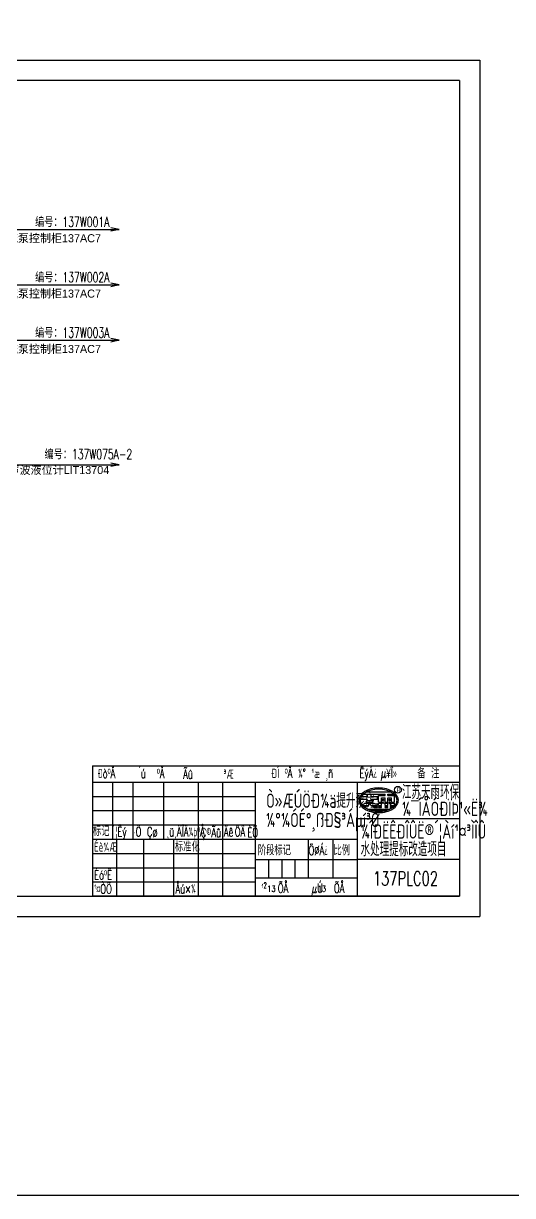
# Model space of a CAD drawing. Header units: millimetres. Extents: x 201 to 11482, y -7821 to 251.
# Drawn here: x 9180 to 9420, y -5888 to -5313 of the extents above; entities that cross this region are included whole.
import ezdxf
from ezdxf.enums import TextEntityAlignment as Align

# ---------------------------------------------------------------- set-up
doc = ezdxf.new("R2010")
doc.units = ezdxf.units.MM
doc.linetypes.add('CENTER2', pattern=[1.125, 0.75, -0.125, 0.125, -0.125])
for name, color, linetype in [('02', 7, 'Continuous'), ('11', 7, 'Continuous'), ('LINE_THIN', 2, 'Continuous'), ('TEXT', 6, 'Continuous')]:
    doc.layers.add(name, color=color, linetype=linetype)
doc.layers.add('SECTION', color=3, linetype='CENTER2', lineweight=9)
doc.styles.add('HZ', font='txt', dxfattribs={"width": 0.67, "bigfont": 'hztxt'})
doc.styles.add('HZTXT', font='tssdeng.shx', dxfattribs={"width": 0.8, "bigfont": 'hztxt.shx'})

msp = doc.modelspace()

# ---------------------------------------------------------------- linework, layer by layer
for p, q in [((8809.854, -5331.003), (9403.862, -5331.003)), ((9403.862, -5331.003), (9403.862, -5751.009)), ((9403.862, -5331.003), (9403.862, -5751.009)), ((9343.862, -5741.009), (9343.862, -5685.009)), ((9348.617, -5689.742), (9359.9, -5689.742)), ((9345.29, -5693.352), (9348.844, -5693.352)), ((9345.786, -5692.148), (9348.844, -5692.148)), ((9346.814, -5690.945), (9348.844, -5690.945)), ((9347.468, -5695.419), (9352.084, -5695.419)), ((9348.035, -5694.817), (9351.461, -5694.817)), ((9348.844, -5692.148), (9348.844, -5690.945)), ((9350.649, -5690.945), (9357.447, -5690.945)), ((9350.649, -5692.148), (9350.649, -5690.945)), ((9350.649, -5692.148), (9353.657, -5692.148)), ((9350.673, -5693.663), (9350.649, -5693.352)), ((9350.649, -5693.352), (9353.657, -5693.352)), ((9352.93, -5695.758), (9353.657, -5695.758)), ((9353.657, -5693.352), (9353.657, -5692.148)), ((9353.657, -5696.471), (9353.657, -5695.758)), ((9354.258, -5691.547), (9357.447, -5691.547)), ((9354.258, -5694.817), (9354.258, -5691.547)), ((9354.258, -5694.817), (9355.642, -5694.817)), ((9354.258, -5696.471), (9354.258, -5695.419)), ((9354.258, -5695.419), (9355.642, -5695.419)), ((9355.642, -5692.75), (9357.447, -5692.75)), ((9355.642, -5694.817), (9355.642, -5692.75)), ((9355.642, -5696.471), (9355.642, -5695.419)), ((9357.447, -5691.547), (9357.447, -5690.945)), ((9357.447, -5694.817), (9357.447, -5692.75)), ((9357.447, -5694.817), (9358.831, -5694.817)), ((9357.447, -5696.471), (9357.447, -5695.419)), ((9357.447, -5695.419), (9358.831, -5695.419)), ((9358.831, -5690.945), (9361.702, -5690.945)), ((9358.831, -5691.547), (9358.831, -5690.945)), ((9358.831, -5691.547), (9362.02, -5691.547)), ((9358.831, -5694.817), (9358.831, -5692.75)), ((9358.831, -5692.75), (9360.636, -5692.75)), ((9358.831, -5696.471), (9358.831, -5695.419)), ((9359.885, -5695.758), (9359.885, -5696.471)), ((9359.885, -5695.758), (9360.636, -5695.758)), ((9360.636, -5694.817), (9360.636, -5692.75)), ((9360.636, -5694.817), (9362.02, -5694.817)), ((9360.636, -5695.419), (9362.02, -5695.419)), ((9360.636, -5695.758), (9360.636, -5695.419)), ((9362.02, -5694.817), (9362.02, -5691.547)), ((9362.02, -5696.65), (9362.02, -5695.419)), ((9346.333, -5696.471), (9348.979, -5696.471)), ((9346.938, -5697.072), (9348.303, -5697.072)), ((9348.845, -5698.275), (9359.672, -5698.275)), ((9349.559, -5698.576), (9358.957, -5698.576)), ((9350.551, -5696.471), (9353.657, -5696.471)), ((9351.271, -5697.072), (9353.657, -5697.072)), ((9351.562, -5699.118), (9356.955, -5699.118)), ((9352.364, -5697.563), (9353.657, -5697.563)), ((9353.657, -5697.563), (9353.657, -5697.072)), ((9354.258, -5696.471), (9355.642, -5696.471)), ((9354.258, -5697.072), (9355.642, -5697.072)), ((9354.258, -5697.563), (9354.258, -5697.072)), ((9354.258, -5697.563), (9355.642, -5697.563)), ((9355.642, -5697.563), (9355.642, -5697.072)), ((9357.447, -5696.471), (9358.831, -5696.471)), ((9357.447, -5697.072), (9358.831, -5697.072)), ((9357.447, -5697.563), (9357.447, -5697.072)), ((9357.447, -5697.563), (9358.831, -5697.563)), ((9358.831, -5697.563), (9358.831, -5697.072)), ((9359.885, -5696.471), (9362.184, -5696.471)), ((9359.885, -5697.072), (9361.579, -5697.072)), ((9359.885, -5697.072), (9359.885, -5697.563)), ((9359.885, -5697.563), (9360.94, -5697.563)), ((9393.862, -5703.009), (9343.862, -5703.009)), ((9393.862, -5703.009), (9343.862, -5703.009)), ((9393.862, -5723.009), (9343.862, -5723.009)), ((8809.854, -5751.009), (9403.862, -5751.009))]:
    msp.add_line(p, q)
at = {"color": 1}
for p, q in [((9393.862, -5341.004), (8834.854, -5341.004)), ((9393.862, -5341.004), (9393.862, -5741.009)), ((9393.862, -5341.004), (9393.862, -5741.009)), ((8834.854, -5741.009), (9393.862, -5741.009)), ((8834.854, -5741.009), (9390.862, -5741.009))]:
    msp.add_line(p, q, dxfattribs=at)
at = {"color": 0}
for p, q in [((9213.862, -5677.009), (9393.862, -5677.009)), ((9213.862, -5677.009), (9393.862, -5677.009)), ((9213.862, -5685.009), (9393.862, -5685.009)), ((9213.862, -5685.009), (9393.862, -5685.009)), ((9213.862, -5713.009), (9343.862, -5713.009)), ((9213.862, -5713.009), (9343.862, -5713.009)), ((9293.862, -5723.009), (9343.862, -5723.009)), ((9293.862, -5723.009), (9343.862, -5723.009)), ((9293.862, -5732.009), (9343.862, -5732.009)), ((9293.862, -5732.009), (9343.862, -5732.009))]:
    msp.add_line(p, q, dxfattribs=at)
at = {"linetype": 'Continuous'}
msp.add_line((9393.862, -5703.009), (9343.862, -5703.009), dxfattribs=at)
msp.add_lwpolyline([(741.178, -4154.422), (11482.36, -4154.422), (11482.36, -5887.788), (741.178, -5887.788)], close=True)
for points in [[(9363.92, -5693.953, 0.1452621), (9363.295, -5691.848, 0.1071711), (9361.135, -5689.711, 0.0774043), (9358.153, -5688.407, 0.0645214), (9354.258, -5687.902, 0.0645214), (9350.364, -5688.407, 0.0774043), (9347.381, -5689.711, 0.1071711), (9345.222, -5691.848, 0.1452621), (9344.597, -5693.953, 0.1452621), (9345.222, -5696.059, 0.1071711), (9347.381, -5698.196, 0.0774043), (9350.364, -5699.5, 0.0645214), (9354.258, -5700.005, 0.0645214), (9358.153, -5699.5, 0.0774043), (9361.135, -5698.196, 0.1071711), (9363.295, -5696.059, 0.1452621)], [(9363.283, -5693.953, 0.1452621), (9362.762, -5692.196, 0.1071711), (9360.794, -5690.248, 0.0774043), (9357.991, -5689.022, 0.0645214), (9354.258, -5688.539, 0.0645214), (9350.526, -5689.022, 0.0774043), (9347.723, -5690.248, 0.1071711), (9345.755, -5692.196, 0.1452621), (9345.234, -5693.953, 0.1452621), (9345.755, -5695.711, 0.1071711), (9347.723, -5697.659, 0.0774043), (9350.526, -5698.885, 0.0645214), (9354.258, -5699.368, 0.0645214), (9357.991, -5698.885, 0.0774043), (9360.794, -5697.659, 0.1071711), (9362.762, -5695.711, 0.1452621)]]:
    msp.add_lwpolyline(points, format="xyb", close=True)
for centre, radius in [((9363.697, -5688.786), 1.666), ((9356.428, -5693.767), 0.1), ((9356.428, -5695.169), 0.1), ((9359.634, -5693.767), 0.1), ((9359.634, -5695.169), 0.1)]:
    msp.add_circle(centre, radius)
for centre, radius, start, end in [((9344.161, -5691.736), 4.95, 293.805664, 311.924678), ((9344.161, -5691.736), 4.95, 321.502997, 340.951261), ((9344.161, -5691.736), 6.755, 315.502624, 325.594686), ((9355.628, -5691.126), 7.372, 216.907792, 226.468118), ((9355.628, -5691.126), 5.567, 207.109979, 221.536588), ((9355.628, -5691.126), 5.567, 230.459438, 231.797628), ((9352.93, -5694.555), 1.203, 231.797628, 270), ((9344.161, -5691.736), 6.755, 300.38393, 307.819429), ((9355.628, -5691.126), 7.372, 233.765595, 238.048673), ((9352.364, -5696.36), 1.203, 238.048673, 270)]:
    msp.add_arc(centre, radius, start, end)
for p in [(9356.428, -5693.767), (9356.428, -5695.169), (9359.634, -5693.767), (9359.634, -5695.169)]:
    msp.add_point(p)
at = {"layer": '02', "color": 3}
for p, q in [((9107.965, -5414.048), (9226.979, -5414.048)), ((9107.965, -5441.199), (9226.979, -5441.199)), ((9107.965, -5468.351), (9226.979, -5468.351)), ((9107.965, -5529.441), (9226.979, -5529.441))]:
    msp.add_line(p, q, dxfattribs=at)
at = {"layer": '02'}
for p, q in [((9226.979, -5414.048), (9222.829, -5413.166)), ((9226.979, -5414.048), (9222.829, -5414.93)), ((9226.979, -5441.199), (9222.829, -5440.317)), ((9226.979, -5441.199), (9222.829, -5442.081)), ((9226.979, -5468.351), (9222.829, -5467.469)), ((9226.979, -5468.351), (9222.829, -5469.233)), ((9226.979, -5529.441), (9222.829, -5528.559)), ((9226.979, -5529.441), (9222.829, -5530.324))]:
    msp.add_line(p, q, dxfattribs=at)
at = {"layer": 'LINE_THIN'}
for centre in [(9356.428, -5693.767), (9356.428, -5695.169), (9359.634, -5693.767), (9359.634, -5695.169)]:
    msp.add_circle(centre, 0.401, dxfattribs=at)
at = {"layer": 'TEXT', "color": 0}
for p, q in [((9213.862, -5677.009), (9213.862, -5741.009)), ((9213.862, -5677.009), (9393.862, -5677.009)), ((9213.862, -5677.009), (9213.862, -5741.009)), ((9213.862, -5677.009), (9213.862, -5741.009)), ((9213.862, -5685.009), (9393.862, -5685.009)), ((9223.862, -5713.009), (9223.862, -5685.009)), ((9223.862, -5713.009), (9223.862, -5685.009)), ((9223.862, -5713.009), (9223.862, -5685.009)), ((9233.862, -5713.009), (9233.862, -5685.009)), ((9233.862, -5713.009), (9233.862, -5685.009)), ((9233.862, -5713.009), (9233.862, -5685.009)), ((9248.862, -5713.009), (9248.862, -5685.009)), ((9248.862, -5713.009), (9248.862, -5685.009)), ((9248.862, -5713.009), (9248.862, -5685.009)), ((9265.862, -5741.009), (9265.862, -5685.009)), ((9265.862, -5741.009), (9265.862, -5685.009)), ((9265.862, -5741.009), (9265.862, -5685.009)), ((9277.862, -5741.009), (9277.862, -5685.009)), ((9277.862, -5741.009), (9277.862, -5685.009)), ((9277.862, -5741.009), (9277.862, -5685.009)), ((9293.862, -5741.009), (9293.862, -5685.009)), ((9293.862, -5741.009), (9293.862, -5685.009)), ((9293.862, -5741.009), (9293.862, -5685.009)), ((9213.862, -5692.009), (9293.862, -5692.009)), ((9213.862, -5692.009), (9293.862, -5692.009)), ((9213.862, -5692.009), (9293.862, -5692.009)), ((9213.862, -5699.009), (9293.862, -5699.009)), ((9213.862, -5699.009), (9293.862, -5699.009)), ((9213.862, -5699.009), (9293.862, -5699.009)), ((9213.862, -5706.009), (9293.862, -5706.009)), ((9213.862, -5706.009), (9293.862, -5706.009)), ((9213.862, -5713.009), (9343.862, -5713.009)), ((9225.862, -5741.009), (9225.862, -5713.009)), ((9225.862, -5741.009), (9225.862, -5713.009)), ((9225.862, -5741.009), (9225.862, -5713.009)), ((9239.077, -5741.144), (9239.077, -5713.009)), ((9239.077, -5741.144), (9239.077, -5713.009)), ((9239.077, -5741.144), (9239.077, -5713.009)), ((9253.862, -5741.009), (9253.862, -5713.009)), ((9253.862, -5741.009), (9253.862, -5713.009)), ((9253.862, -5741.009), (9253.862, -5713.009)), ((9319.862, -5732.009), (9319.862, -5713.009)), ((9319.862, -5732.009), (9319.862, -5713.009)), ((9319.862, -5732.009), (9319.862, -5713.009)), ((9331.862, -5732.009), (9331.862, -5713.009)), ((9331.862, -5732.009), (9331.862, -5713.009)), ((9331.862, -5732.009), (9331.862, -5713.009)), ((9213.862, -5720.009), (9293.862, -5720.009)), ((9213.862, -5720.009), (9293.862, -5720.009)), ((9213.862, -5720.009), (9293.862, -5720.009)), ((9293.862, -5723.009), (9343.862, -5723.009)), ((9300.362, -5732.009), (9300.362, -5723.009)), ((9300.362, -5732.009), (9300.362, -5723.009)), ((9300.362, -5732.009), (9300.362, -5723.009)), ((9306.862, -5732.009), (9306.862, -5723.009)), ((9306.862, -5732.009), (9306.862, -5723.009)), ((9306.862, -5732.009), (9306.862, -5723.009)), ((9313.362, -5732.009), (9313.362, -5723.009)), ((9313.362, -5732.009), (9313.362, -5723.009)), ((9313.362, -5732.009), (9313.362, -5723.009)), ((9213.862, -5727.009), (9293.862, -5727.009)), ((9213.862, -5727.009), (9293.862, -5727.009)), ((9213.862, -5727.009), (9293.862, -5727.009)), ((9213.862, -5734.009), (9293.862, -5734.009)), ((9213.862, -5734.009), (9293.862, -5734.009)), ((9213.862, -5734.009), (9293.862, -5734.009)), ((9293.862, -5732.009), (9343.862, -5732.009)), ((9393.862, -5741.009), (9213.862, -5741.009))]:
    msp.add_line(p, q, dxfattribs=at)
at = {"layer": 'TEXT'}
msp.add_line((9213.862, -5706.009), (9293.862, -5706.009), dxfattribs=at)

# ---------------------------------------------------------------- texts
at = {"layer": '11', "color": 7, "linetype": 'Continuous', "style": 'HZ', "width": 0.67}
for s, p in [('编号：137W001A', (9185.73, -5412.79)), ('编号：137W002A', (9185.73, -5439.941)), ('编号：137W003A', (9185.73, -5467.093)), ('编号：137W075A-2', (9190.384, -5526.7))]:
    msp.add_text(s, height=4.94949, dxfattribs=at).set_placement(p)
at = {"layer": '11', "color": 7, "linetype": 'Continuous', "char_height": 4.94949, "attachment_point": 1}
for s, insert, width in [('{\\fËÎÌå|b0|i0|c134|p2;\\H0.8x;至潜水轴流泵控制柜137AC7}', (9150.31, -5416.34), 71.24785), ('{\\fËÎÌå|b0|i0|c134|p2;\\H0.8x;至潜水轴流泵控制柜137AC7}', (9150.31, -5443.491), 71.24785), ('{\\fËÎÌå|b0|i0|c134|p2;\\H0.8x;至潜水轴流泵控制柜137AC7}', (9150.31, -5470.643), 71.24785), ('{\\fËÎÌå|b0|i0|c134|p2;\\H0.8x;至中间提升泵房超声波液位计LIT13704}', (9129.527, -5530.001), 105.72008)]:
    msp.add_mtext(s, dxfattribs=dict(at, insert=insert, width=width))
at = {"layer": 'LINE_THIN', "style": 'HZTXT'}
msp.add_text('R', height=2.139, dxfattribs=at).set_placement((9363.075, -5689.93))
at = {"layer": 'SECTION', "color": 3, "style": 'HZ', "width": 0.67}
for s, height, p in [('Ò»ÆÚÖÐ¼ä提升泵房', 7, (9299.073, -5697.65)), ('江苏天雨环保', 6.9881, (9365.661, -5693.402)), ('¼¯ÍÅÓÐÏÞ¹«Ë¾', 6.98805, (9365.592, -5701.626)), ('¼¯ÍÅÓÐÏÞ¹«Ë¾', 6.98805, (9365.592, -5701.626)), ('¼°¼ÓÉ°¸ßÐ§³Áµí³Ø', 6.98805, (9298.909, -5707.121)), ('¼ÎÐËÊÐÎÛË®´¦Àí¹¤³ÌÎÛ', 6.98805, (9345.33, -5712.764)), ('水处理提标改造项目', 6.9881, (9345.373, -5721.406)), ('137PLC02', 6.9881, (9351.437, -5735.798))]:
    msp.add_text(s, height=height, dxfattribs=at).set_placement(p)
at = {"layer": 'TEXT', "style": 'HZ', "width": 0.67}
for s, p in [('ÐòºÅ', (9220.839, -5683.03)), ('ÐòºÅ', (9220.839, -5683.03)), ('ÐòºÅ', (9220.839, -5683.03)), ('Ãû     ³Æ', (9270.779, -5683.364)), ('Ãû     ³Æ', (9270.779, -5683.364)), ('Ãû     ³Æ', (9270.779, -5683.364)), ('ÐÍ ºÅ ¼° ¹æ ¸ñ', (9316.78, -5682.972)), ('ÐÍ ºÅ ¼° ¹æ ¸ñ', (9316.78, -5682.972)), ('ÐÍ ºÅ ¼° ¹æ ¸ñ', (9316.78, -5682.972)), ('ÊýÁ¿', (9349.15, -5682.949)), ('ÊýÁ¿', (9349.15, -5682.949)), ('ÊýÁ¿', (9349.15, -5682.949)), ('µ¥Î»', (9359.24, -5682.888)), ('µ¥Î»', (9359.24, -5682.888)), ('µ¥Î»', (9359.24, -5682.888)), ('备 注', (9378.631, -5683.133))]:
    msp.add_text(s, height=4.5, dxfattribs=at).set_placement(p, align=Align.CENTER)
msp.add_text('´ú  ºÅ', height=4.5, dxfattribs=at).set_placement((9249.226, -5683.03), align=Align.RIGHT)
msp.add_text('´ú  ºÅ', height=4.5, dxfattribs=at).set_placement((9249.226, -5683.03), align=Align.RIGHT)
msp.add_text('´ú  ºÅ', height=4.5, dxfattribs=at).set_placement((9249.226, -5683.03), align=Align.RIGHT)
for s, p in [('标记', (9214.078, -5711.478)), ('´¦Êý', (9223.933, -5711.626)), ('´¦Êý', (9223.933, -5711.626)), ('´¦Êý', (9223.933, -5711.626)), ('·Ö Çø', (9234.245, -5711.626)), ('·Ö Çø', (9234.245, -5711.626)), ('·Ö Çø', (9234.245, -5711.626)), ('¸ü¸ÄÎÄ¼þºÅ', (9250.233, -5711.626)), ('¸ü¸ÄÎÄ¼þºÅ', (9250.233, -5711.626)), ('¸ü¸ÄÎÄ¼þºÅ', (9250.233, -5711.626)), ('Ç©Ãû', (9267.011, -5712.039)), ('Ç©Ãû', (9267.011, -5712.039)), ('Ç©Ãû', (9267.011, -5712.039)), ('Äê', (9278.318, -5711.748)), ('Äê', (9278.318, -5711.748)), ('Äê', (9278.318, -5711.748)), ('ÔÂ', (9283.644, -5711.671)), ('ÔÂ', (9283.644, -5711.671)), ('ÔÂ', (9283.644, -5711.671)), ('ÈÕ', (9289.827, -5711.979)), ('Éè¼Æ', (9214.666, -5719.119)), ('Éè¼Æ', (9214.666, -5719.119)), ('Éè¼Æ', (9214.666, -5719.119)), ('阶段标记', (9294.965, -5720.845)), ('ÖØÁ¿', (9319.855, -5720.793)), ('ÖØÁ¿', (9319.855, -5720.793)), ('ÖØÁ¿', (9319.855, -5720.793)), ('比例', (9332.065, -5720.865)), ('ÉóºË', (9214.666, -5732.855)), ('ÉóºË', (9214.666, -5732.855)), ('ÉóºË', (9214.666, -5732.855)), ('¹¤ÒÕ', (9214.666, -5739.68)), ('¹¤ÒÕ', (9214.666, -5739.68)), ('¹¤ÒÕ', (9214.666, -5739.68)), ('Åú×¼', (9254.575, -5739.609)), ('¹²  ÕÅ', (9296.746, -5739.332)), ('µÚ  ÕÅ', (9321.379, -5739.332))]:
    msp.add_text(s, height=4.5, dxfattribs=at).set_placement(p)
at = {"layer": 'TEXT', "color": 0, "style": 'HZ', "width": 0.67}
for s, height, p in [('标准化', 4.5, (9254.3, -5719.113)), ('Åú×¼', 4.5, (9254.575, -5739.609)), ('Åú×¼', 4.5, (9254.575, -5739.609)), ('13', 3, (9299.658, -5738.833)), ('13', 3, (9324.441, -5738.833))]:
    msp.add_text(s, height=height, dxfattribs=at).set_placement(p)

doc.saveas('drawing.dxf')
